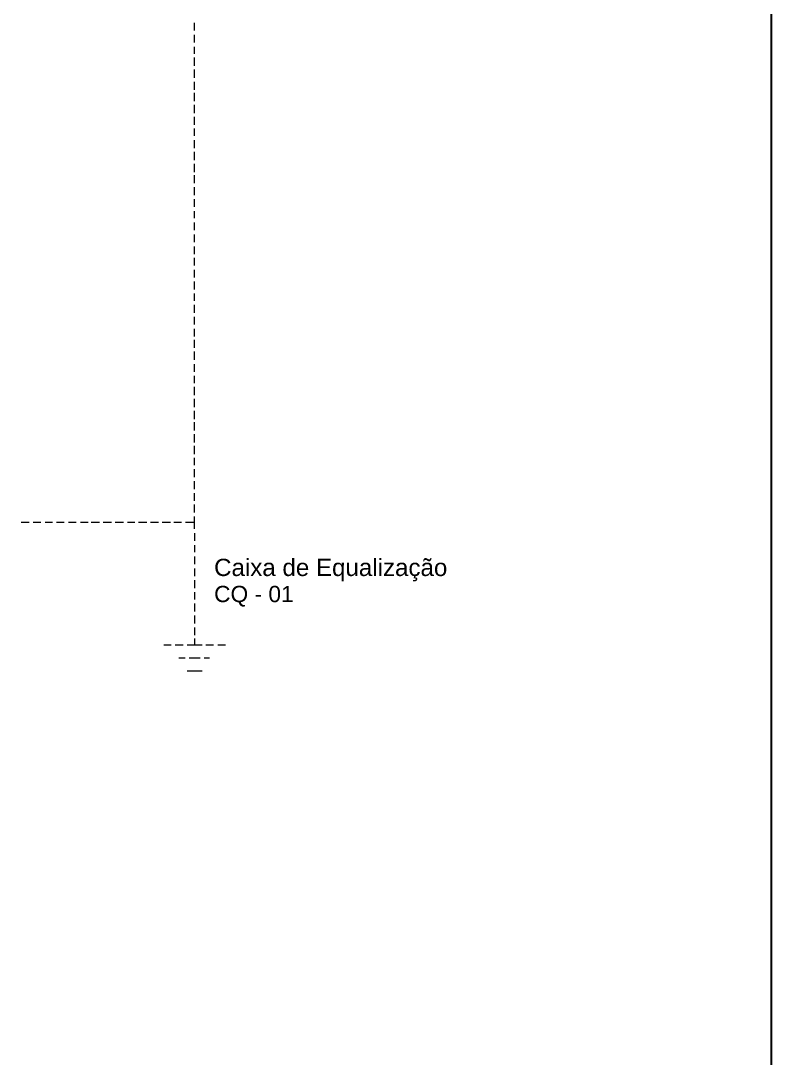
# Model space of a CAD drawing. Header units: millimetres. Extents: x 40 to 176, y -32 to 59.
# Drawn here: x 167.57 to 172.36, y 45.92 to 52.54 of the extents above; entities that cross this region are included whole.
import ezdxf
from ezdxf.enums import TextEntityAlignment as Align

# ---------------------------------------------------------------- set-up
doc = ezdxf.new("R2010")
doc.units = ezdxf.units.MM
doc.layers.get('0').update_dxf_attribs({"lineweight": 30})
doc.layers.add('13 - Diagrama unifilar', color=7, linetype='Continuous', lineweight=30)
doc.styles.add('Arial0', font='arial.ttf', dxfattribs={"height": 3.14658})
doc.styles.add('ariel 1.5', font='arial.ttf', dxfattribs={"height": 1.5})
doc.styles.add('ariel 2.5', font='arial.ttf', dxfattribs={"height": 2.5})
doc.styles.add('ariel 4', font='', dxfattribs={"height": 4})
doc.styles.get('ariel 4').set_extended_font_data('Arial Black')

# ---------------------------------------------------------------- blocks, each defined once
blk = doc.blocks.new('ISO-A1FRAME')
at = {"color": 5}
blk.add_lwpolyline([(-800, 277), (0, 277), (0, -277), (-800, -277)], close=True, dxfattribs=at)
for tag, height, style, p in [('COMPANY', 4, 'ariel 4', (-47.43, -227.758)), ('CLIENT1', 2.5, 'ariel 2.5', (-47.48, -240.734)), ('PROJECT1', 2.5, 'ariel 2.5', (-47.48, -248.814)), ('PROJECT2', 2.5, 'ariel 2.5', (-47.48, -252.631)), ('DRAWINGTITLE1', 2.5, 'ariel 2.5', (-47.48, -261.282)), ('DRAWINGTITLE2', 2.5, 'ariel 2.5', (-47.48, -264.975)), ('DRAWINGTITLE3', 2.5, 'ariel 2.5', (-47.48, -268.721)), ('DRAWINGNO.', 2.5, 'ariel 2.5', (-23.017, -275.649)), ('AUTHOR', 1.5, 'ariel 1.5', (-88.166, -275.538)), ('CHECKER', 1.5, 'ariel 1.5', (-74.592, -275.584)), ('DATE', 1.5, 'ariel 1.5', (-56.889, -275.739))]:
    blk.add_attdef(tag, text='', height=height, dxfattribs=dict(style=style)).set_placement(p, align=Align.CENTER)

msp = doc.modelspace()

# ---------------------------------------------------------------- linework, layer by layer
at = {"layer": '13 - Diagrama unifilar', "color": 6, "linetype": 'Continuous', "lineweight": 9, "true_color": 0x000006}
for points in [[(168.6809, 52.4754), (168.6809, 52.525), (168.6809, 52.525)], [(168.6809, 52.3993), (168.6809, 52.4489), (168.6809, 52.4489)], [(168.6809, 52.3265), (168.6809, 52.3728), (168.6809, 52.3728)], [(168.6809, 52.2504), (168.6809, 52.3033), (168.6809, 52.3033)], [(168.6809, 52.1743), (168.6809, 52.2273), (168.6809, 52.2273)], [(168.6809, 52.0982), (168.6809, 52.1479), (168.6809, 52.1479)], [(168.6809, 52.0255), (168.6809, 52.0784), (168.6809, 52.0784)], [(168.6809, 51.9494), (168.6809, 52.0023), (168.6809, 52.0023)], [(168.6809, 51.8733), (168.6809, 51.9262), (168.6809, 51.9262)], [(168.6809, 51.8038), (168.6809, 51.8501), (168.6809, 51.8501)], [(168.6809, 51.7244), (168.6809, 51.7774), (168.6809, 51.7774)], [(168.6809, 51.6484), (168.6809, 51.7013), (168.6809, 51.7013)], [(168.6809, 51.5723), (168.6809, 51.6252), (168.6809, 51.6252)], [(168.6809, 51.5028), (168.6809, 51.5524), (168.6809, 51.5524)], [(168.6809, 51.4267), (168.6809, 51.4763), (168.6809, 51.4763)], [(168.6809, 51.3506), (168.6809, 51.4003), (168.6809, 51.4003)], [(168.6809, 51.2779), (168.6809, 51.3242), (168.6809, 51.3242)], [(168.6809, 51.2018), (168.6809, 51.2514), (168.6809, 51.2514)], [(168.6809, 51.1257), (168.6809, 51.1753), (168.6809, 51.1753)], [(168.6809, 51.0496), (168.6809, 51.0992), (168.6809, 51.0992)], [(168.6809, 50.9768), (168.6809, 51.0265), (168.6809, 51.0265)], [(168.6809, 50.9008), (168.6809, 50.9504), (168.6809, 50.9504)], [(168.6809, 50.8247), (168.6809, 50.8743), (168.6809, 50.8743)], [(168.6809, 50.7519), (168.6809, 50.7982), (168.6809, 50.7982)], [(168.6809, 50.6758), (168.6809, 50.7254), (168.6809, 50.7254)], [(168.6809, 50.5997), (168.6809, 50.6493), (168.6809, 50.6493)], [(168.6809, 50.5236), (168.6809, 50.5733), (168.6809, 50.5733)], [(168.6809, 50.4509), (168.6809, 50.5038), (168.6809, 50.5038)], [(168.6809, 50.3748), (168.6809, 50.4277), (168.6809, 50.4277)], [(168.6809, 50.2987), (168.6809, 50.3483), (168.6809, 50.3483)], [(168.6809, 50.2259), (168.6809, 50.2722), (168.6809, 50.2722)], [(168.6809, 50.1498), (168.6809, 50.2028), (168.6809, 50.2028)], [(168.6809, 50.0738), (168.6809, 50.1267), (168.6809, 50.1267)], [(168.6809, 49.9977), (168.6809, 50.0506), (168.6809, 50.0506)], [(168.6809, 49.9249), (168.6809, 49.9778), (168.6809, 49.9778)], [(168.6809, 49.8488), (168.6809, 49.9017), (168.6809, 49.9017)], [(168.6809, 49.7727), (168.6809, 49.8257), (168.6809, 49.8257)], [(168.6809, 49.7033), (168.6809, 49.7496), (168.6809, 49.7496)], [(168.6809, 49.6272), (168.6809, 49.6768), (168.6809, 49.6768)], [(168.6809, 49.5511), (168.6809, 49.6007), (168.6809, 49.6007)], [(168.6809, 49.475), (168.6809, 49.5246), (168.6809, 49.5246)], [(168.6809, 49.4022), (168.6809, 49.4519), (168.6809, 49.4519)], [(168.6809, 49.3394), (168.6809, 49.3758), (168.6809, 49.3758)], [(167.5761, 49.3394), (167.6257, 49.3394), (167.6257, 49.3394)], [(167.6521, 49.3394), (167.7018, 49.3394), (167.7018, 49.3394)], [(167.7282, 49.3394), (167.7745, 49.3394), (167.7745, 49.3394)], [(167.801, 49.3394), (167.8506, 49.3394), (167.8506, 49.3394)], [(167.8771, 49.3394), (167.9267, 49.3394), (167.9267, 49.3394)], [(167.9532, 49.3394), (168.0028, 49.3394), (168.0028, 49.3394)], [(168.0226, 49.3394), (168.0756, 49.3394), (168.0756, 49.3394)], [(168.0987, 49.3394), (168.1517, 49.3394), (168.1517, 49.3394)], [(168.1748, 49.3394), (168.2277, 49.3394), (168.2277, 49.3394)], [(168.2542, 49.3394), (168.3005, 49.3394), (168.3005, 49.3394)], [(168.3237, 49.3394), (168.3766, 49.3394), (168.3766, 49.3394)], [(168.3998, 49.3394), (168.4527, 49.3394), (168.4527, 49.3394)], [(168.4758, 49.3394), (168.5288, 49.3394), (168.5288, 49.3394)], [(168.5486, 49.3394), (168.5982, 49.3394), (168.5982, 49.3394)], [(168.6247, 49.3394), (168.6809, 49.3394), (168.6809, 49.3394)], [(168.6809, 49.2964), (168.6809, 49.3394), (168.6776, 49.3394)], [(168.6809, 49.2699), (168.6809, 49.2203), (168.6809, 49.2203)], [(168.6809, 49.1938), (168.6809, 49.1475), (168.6809, 49.1475)], [(168.6809, 49.1211), (168.6809, 49.0714), (168.6809, 49.0714)], [(168.6809, 49.045), (168.6809, 48.9954), (168.6809, 48.9954)], [(168.6809, 48.9689), (168.6809, 48.9193), (168.6809, 48.9193)], [(168.6809, 48.8928), (168.6809, 48.8465), (168.6809, 48.8465)], [(168.6809, 48.82), (168.6809, 48.7704), (168.6809, 48.7704)], [(168.6809, 48.744), (168.6809, 48.6943), (168.6809, 48.6943)], [(168.6809, 48.6679), (168.6809, 48.6183), (168.6809, 48.6183)], [(168.6809, 48.5984), (168.6809, 48.5554), (168.6809, 48.5554)], [(168.5321, 48.5554), (168.4858, 48.5554), (168.4858, 48.5554)], [(168.6082, 48.5554), (168.5585, 48.5554), (168.5585, 48.5554)], [(168.7305, 48.5554), (168.6809, 48.5554), (168.6346, 48.5554)], [(168.8033, 48.5554), (168.7537, 48.5554), (168.7537, 48.5554)], [(168.8794, 48.5554), (168.8298, 48.5554), (168.8298, 48.5554)], [(168.6214, 48.4727), (168.5817, 48.4727), (168.5817, 48.4727)], [(168.7173, 48.4727), (168.6809, 48.4727), (168.6478, 48.4727)], [(168.7769, 48.4727), (168.7438, 48.4727), (168.7438, 48.4727)], [(168.7305, 48.39), (168.6809, 48.39), (168.6346, 48.39)]]:
    msp.add_lwpolyline(points, dxfattribs=at)

# ---------------------------------------------------------------- block references
at = {"xscale": 0.1653034188902056, "yscale": 0.1653034188902056, "zscale": 0.1653034188902056}
msp.add_blockref('ISO-A1FRAME', (172.3629, 13.4041), dxfattribs=at)

# ---------------------------------------------------------------- texts
at = {"layer": '13 - Diagrama unifilar', "color": 7, "true_color": 0x000007, "style": 'Arial0'}
for s, height, p in [('Caixa de Equalização', 0.11018, (168.8066, 48.9962)), ('CQ - 01', 0.10389, (168.8066, 48.8296))]:
    msp.add_text(s, height=height, dxfattribs=at).set_placement(p)

doc.saveas('drawing.dxf')
